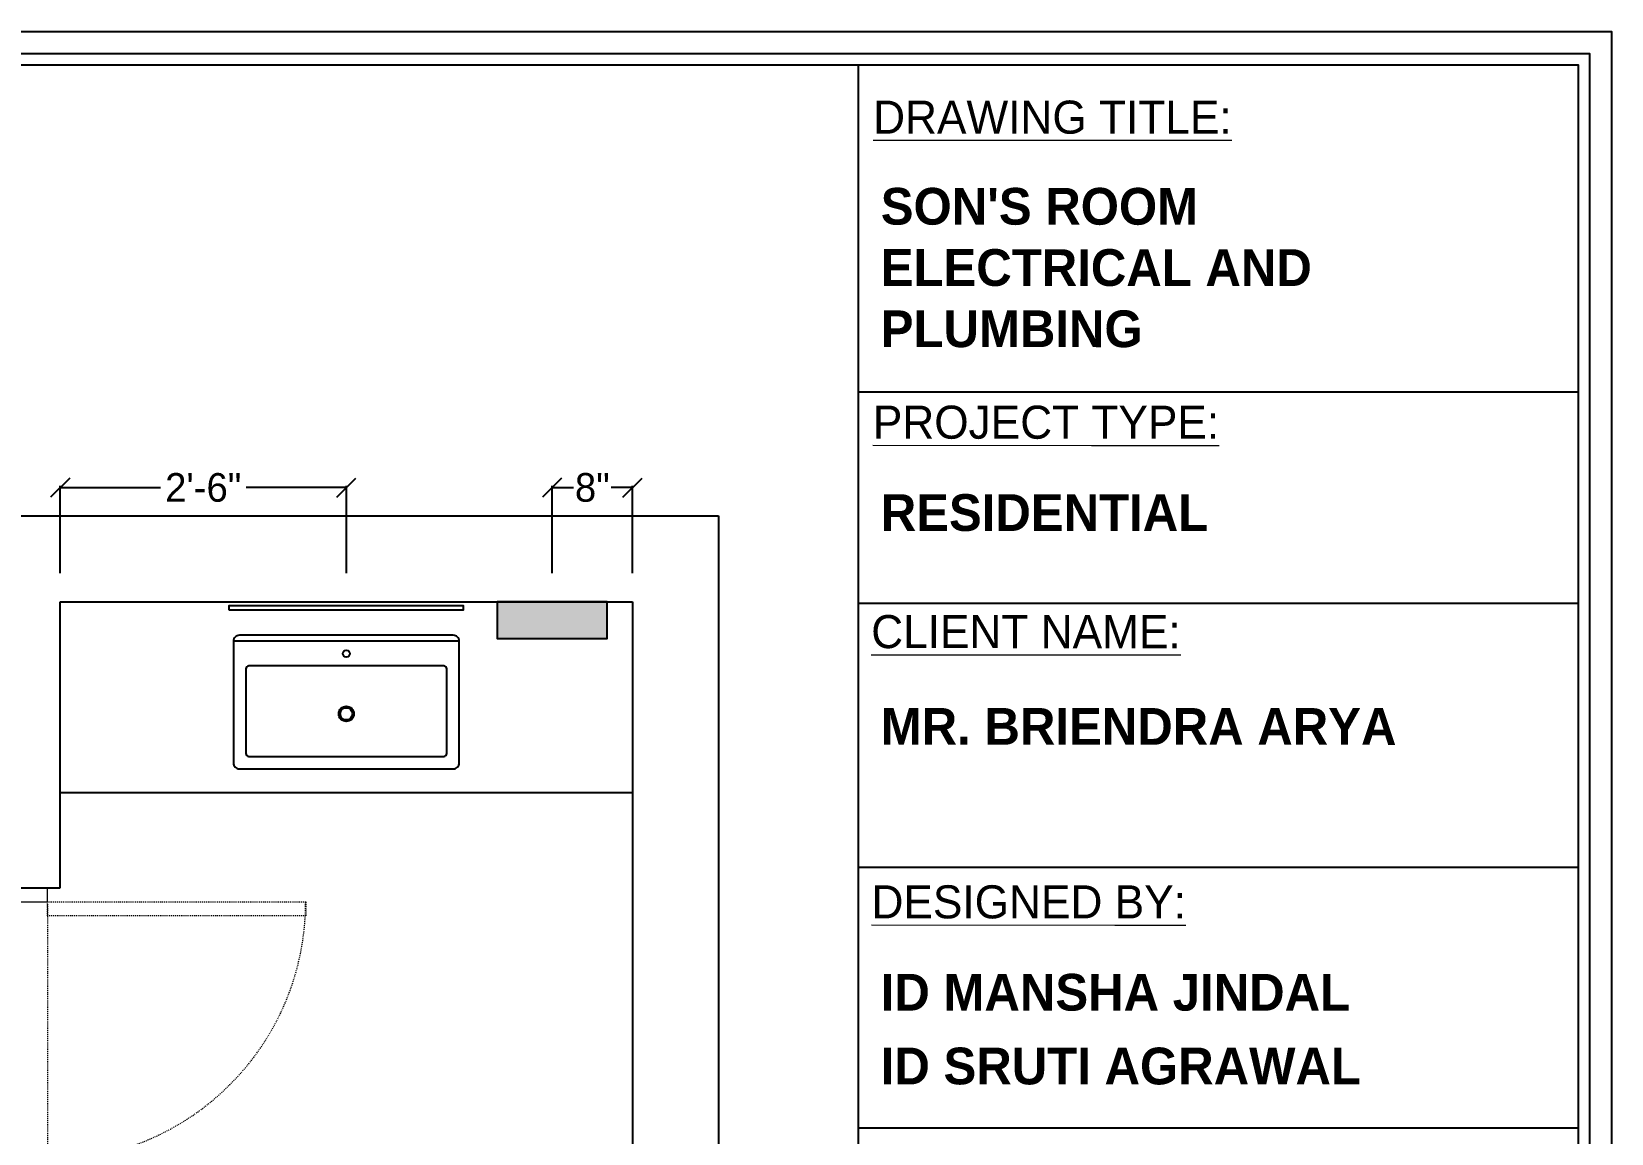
# Model space of a CAD drawing. Header units: inches. Extents: x 9636 to 21597, y -10243 to 557.
# Drawn here: x 13036.5 to 13202.1, y -9968.2 to -9852.7 of the extents above; entities that cross this region are included whole.
import ezdxf

# ---------------------------------------------------------------- set-up
doc = ezdxf.new("R2010")
doc.units = ezdxf.units.IN
doc.header["$MEASUREMENT"] = 0
for name, pattern in [('AUDIT_D_060311083008-3', [0]), ('DASHED2', [0.375, 0.25, -0.125]), ('HIDDEN', [0.375, 0.25, -0.125])]:
    doc.linetypes.add(name, pattern=pattern)
for name, color, linetype in [('A-DOOR', 251, 'AUDIT_D_060311083008-3'), ('A-Door-Frame', 1, 'Continuous'), ('A-Door-Swing', 8, 'HIDDEN'), ('IEL-HATCH-002', 7, 'Continuous')]:
    doc.layers.add(name, color=color, linetype=linetype)
doc.layers.add('FURNI', color=140, linetype='Continuous', lineweight=18)
doc.styles.add('HEMI', font='stylu.ttf')
doc.styles.get("Standard").update_dxf_attribs({"font": 'arial.ttf'})
doc.dimstyles.get("Standard").update_dxf_attribs({"dimtxt": 0.18, "dimasz": 0.18, "dimexe": 0.18, "dimexo": 0.0625, "dimgap": 0.09, "dimtad": 0, "dimtih": 1, "dimtoh": 1, "dimdec": 0, "dimzin": 0, "dimdsep": 46, "dimlunit": 4, "dimtxsty": 'Standard', "dimcen": 0.09, "dimadec": 0, "dimazin": 0, "dimtfac": 1, "dimtdec": 0, "dimtofl": 0, "dimtmove": 0, "dimatfit": 3, "dimfxl": 1, "dimtolj": 1, "dimtzin": 0, "dimarcsym": 0})

# ---------------------------------------------------------------- blocks, each defined once
blk = doc.blocks.new('BASIN23')
at = {"color": 252}
blk.add_line((4619.05, 4552.68), (4590.2, 4552.68), dxfattribs=at)
for points in [[(4618.28, 4553.45), (4590.97, 4553.45, 0.414214), (4590.2, 4552.68), (4590.2, 4537.16, 0.414214), (4590.97, 4536.39), (4618.28, 4536.39, 0.414214), (4619.05, 4537.16), (4619.05, 4552.68, 0.414214)], [(4617.07, 4549.53), (4592.18, 4549.53, 0.414214), (4591.79, 4549.14), (4591.79, 4538.37, 0.414214), (4592.18, 4537.98), (4617.07, 4537.98, 0.414214), (4617.46, 4538.37), (4617.46, 4549.14, 0.414214)]]:
    blk.add_lwpolyline(points, format="xyb", close=True, dxfattribs=at)
for centre, radius in [((4604.62, 4551.1), 0.455), ((4604.62, 4543.42), 0.971), ((4604.62, 4543.42), 0.777)]:
    blk.add_circle(centre, radius, dxfattribs=at)
blk = doc.blocks.new('*U16')
at = {"layer": 'A-Door-Frame', "lineweight": 5}
for p, q in [((0, -100), (0, 0)), ((818.2, -100), (818.2, 0))]:
    blk.add_line(p, q, dxfattribs=at)
for points in [[(0, -100), (40, -100), (40, 0), (0, 0)], [(818.2, -100), (778.2, -100), (778.2, 0), (818.2, 0)]]:
    blk.add_lwpolyline(points, dxfattribs=at)
at = {"layer": 'A-Door-Swing', "linetype": 'DASHED2', "lineweight": 5}
blk.add_line((46.6, 0), (784.8, 0), dxfattribs=at)
blk.add_lwpolyline([(40, 0), (40, 738.2), (80, 738.2), (80, 0)], close=True, dxfattribs=at)
blk.add_arc((40, 0), 738.2, 360, 90, dxfattribs=at)
blk = doc.blocks.new('5ryh')
at = {"layer": 'IEL-HATCH-002', "true_color": 0x139b48, "transparency": 33554687}
h = blk.add_hatch(color=114, dxfattribs=at)
h.dxf.hatch_style = 1
h.paths.add_polyline_path([(6507.8, -1186.938), (6501.8, -1186.938), (6501.8, -1188.938), (6507.8, -1188.938)])
blk.add_lwpolyline([(6507.8, -1188.938), (6507.8, -1186.938), (6501.8, -1186.938), (6501.8, -1188.938)], close=True)
blk = doc.blocks.new('_Oblique')
at = {"color": 0, "linetype": 'ByBlock', "lineweight": -2}
blk.add_line((-0.5, -0.5), (0.5, 0.5), dxfattribs=at)
blk = doc.blocks.new('*D542')
at = {"color": 254, "lineweight": -2, "transparency": 16777216}
for p, q in [((13091.05, -9909.43), (13091.05, -9900.29)), ((13099.48, -9909.43), (13099.48, -9900.29))]:
    blk.add_line(p, q, dxfattribs=at)
at = {"color": 5, "lineweight": -2, "transparency": 16777216}
for p, q in [((13091.05, -9900.47), (13093.28, -9900.47)), ((13099.48, -9900.47), (13097.26, -9900.47))]:
    blk.add_line(p, q, dxfattribs=at)
at = {"layer": 'Defpoints', "color": 0, "transparency": 16777216}
for p in [(13091.05, -9900.47), (13091.05, -9912.43), (13099.48, -9912.43)]:
    blk.add_point(p, dxfattribs=at)
at = {"color": 5, "lineweight": -2, "transparency": 16777216, "xscale": 2, "yscale": 2, "zscale": 2, "rotation": 180}
blk.add_blockref('_Oblique', (13091.05, -9900.47), dxfattribs=at)
at = {"color": 5, "lineweight": -2, "transparency": 16777216, "xscale": 2, "yscale": 2, "zscale": 2}
blk.add_blockref('_Oblique', (13099.48, -9900.47), dxfattribs=at)
at = {"color": 5, "transparency": 16777216, "insert": (13095.27, -9900.47), "char_height": 3, "attachment_point": 5, "style": 'HEMI'}
blk.add_mtext('\\A1;8"', dxfattribs=at)
blk = doc.blocks.new('*D543')
at = {"color": 254, "lineweight": -2, "transparency": 16777216}
for p, q in [((13039.48, -9909.43), (13039.48, -9900.29)), ((13069.48, -9909.43), (13069.48, -9900.29))]:
    blk.add_line(p, q, dxfattribs=at)
at = {"color": 5, "lineweight": -2, "transparency": 16777216}
for p, q in [((13039.48, -9900.47), (13049.99, -9900.47)), ((13069.48, -9900.47), (13058.97, -9900.47))]:
    blk.add_line(p, q, dxfattribs=at)
at = {"layer": 'Defpoints', "color": 0, "transparency": 16777216}
for p in [(13069.48, -9900.47), (13039.48, -9912.43), (13069.48, -9912.43)]:
    blk.add_point(p, dxfattribs=at)
at = {"color": 5, "lineweight": -2, "transparency": 16777216, "xscale": 2, "yscale": 2, "zscale": 2, "rotation": 180}
blk.add_blockref('_Oblique', (13039.48, -9900.47), dxfattribs=at)
at = {"color": 5, "lineweight": -2, "transparency": 16777216, "xscale": 2, "yscale": 2, "zscale": 2}
blk.add_blockref('_Oblique', (13069.48, -9900.47), dxfattribs=at)
at = {"color": 5, "transparency": 16777216, "insert": (13054.48, -9900.47), "char_height": 3, "attachment_point": 5, "style": 'HEMI'}
blk.add_mtext('\\A1;2\'-6"', dxfattribs=at)

msp = doc.modelspace()

# ---------------------------------------------------------------- linework, layer by layer
for p, q in [((12840.48, -9903.43), (13108.48, -9903.43)), ((13108.48, -9903.43), (13108.48, -10079.43)), ((13039.48, -9942.43), (13039.48, -9912.43)), ((13039.48, -9912.43), (13099.48, -9912.43)), ((13099.48, -9912.43), (13099.48, -10070.43)), ((13039.48, -9932.43), (13099.48, -9932.43)), ((13034.48, -9942.43), (13039.48, -9942.43))]:
    msp.add_line(p, q)
at = {"color": 143, "true_color": 0x7aafdf}
msp.add_lwpolyline([(13057.15, -9913.28), (13081.78, -9913.28), (13081.78, -9912.87), (13057.15, -9912.87)], close=True, dxfattribs=at)
at = {"layer": 'FURNI', "color": 18, "lineweight": 25, "true_color": 0x000000}
for p, q in [((13123.14, -9856.15), (13123.14, -10126.65)), ((13123.11, -9890.45), (13198.61, -9890.45)), ((13123.11, -9912.58), (13198.61, -9912.58)), ((13123.11, -9940.24), (13198.61, -9940.24)), ((13123.11, -9967.58), (13198.61, -9967.58))]:
    msp.add_line(p, q, dxfattribs=at)
for points in [[(12813.86, -10130.12), (12813.86, -9852.68), (13202.11, -9852.68), (13202.11, -10130.12)], [(12816.17, -10127.81), (12816.17, -9854.99), (13199.8, -9854.99), (13199.8, -10127.81)], [(12817.33, -10126.65), (12817.33, -9856.15), (13198.64, -9856.15), (13198.64, -10126.65)]]:
    msp.add_lwpolyline(points, close=True, dxfattribs=at)

# ---------------------------------------------------------------- block references
at = {"xscale": 1.919315741706669, "yscale": 1.919315741706669, "zscale": 1.919315741706669, "rotation": 180}
msp.add_blockref('5ryh', (25575.82, -12194.38), dxfattribs=at)
at = {"xscale": 0.8209703137976561, "yscale": 0.8209703137976561, "zscale": 0.8209703137976561}
msp.add_blockref('BASIN23', (9289.22, -13654.19), dxfattribs=at)
at = {"layer": 'A-DOOR', "lineweight": 5, "xscale": 0.03666666666666651, "yscale": 0.03666666666666651, "zscale": 0.03666666666666651, "rotation": 270}
msp.add_blockref('*U16', (13038.15, -9942.43), dxfattribs=at)

# ---------------------------------------------------------------- texts
at = {"lineweight": 15, "attachment_point": 1, "rotation": 359.9906, "style": 'HEMI'}
for s, insert, char_height, width in [('{\\LDRAWING TITLE:}', (13124.71, -9859.91), 3.4655, 38.5859), ("{\\fStylus BT|b1|i0|c0|p34;SON'S ROOM ELECTRICAL AND PLUMBING}", (13125.51, -9869.06), 3.8505, 63.7588), ('{\\LPROJECT TYPE:}', (13124.68, -9891.88), 3.4655, 36.4018), ('{\\fStylus BT|b1|i0|c0|p34;RESIDENTIAL}', (13125.51, -9901.16), 3.8505, 51.0708), ('{\\LCLIENT NAME:}', (13124.51, -9913.83), 3.4655, 35.8061), ('{\\fStylus BT|b1|i0|c0|p34;MR. BRIENDRA ARYA}', (13125.51, -9923.57), 3.8505, 63.6235), ('{\\LDESIGNED BY:}', (13124.54, -9942.15), 3.4655, 36.6084), ('{\\fStylus BT|b1|i0|c0|p34;ID MANSHA JINDAL}', (13125.51, -9951.43), 3.8505, 51.0708), ('{\\fStylus BT|b1|i0|c0|p34;ID SRUTI AGRAWAL}', (13125.51, -9959.16), 3.8505, 51.0708)]:
    msp.add_mtext(s, dxfattribs=dict(at, insert=insert, char_height=char_height, width=width))

# ---------------------------------------------------------------- dimensions: what is measured, and where the dimension line sits
at = {"color": 18, "true_color": 0x000000}
for base, p1, p2, picture, middle in [((13069.48, -9900.47), (13039.48, -9912.43), (13069.48, -9912.43), '*D543', (13054.48, -9900.47)), ((13091.05, -9900.47), (13099.48, -9912.43), (13091.05, -9912.43), '*D542', (13095.27, -9900.47))]:
    dim = msp.add_linear_dim(base=base, p1=p1, p2=p2, dimstyle='Standard', override={"dimtxt": 3, "dimasz": 2, "dimexo": 3, "dimtxsty": 'HEMI', "dimblk": 'Oblique', "dimcen": 0, "dimclrd": 5, "dimclre": 254, "dimclrt": 5, "dimldrblk": 'Oblique', "dimfxl": 0.03937, "dimarcsym": 1}, dxfattribs=at)
    dim.commit()
    dim.dimension.update_dxf_attribs({"geometry": picture, "text_midpoint": middle})

doc.saveas('drawing.dxf')
